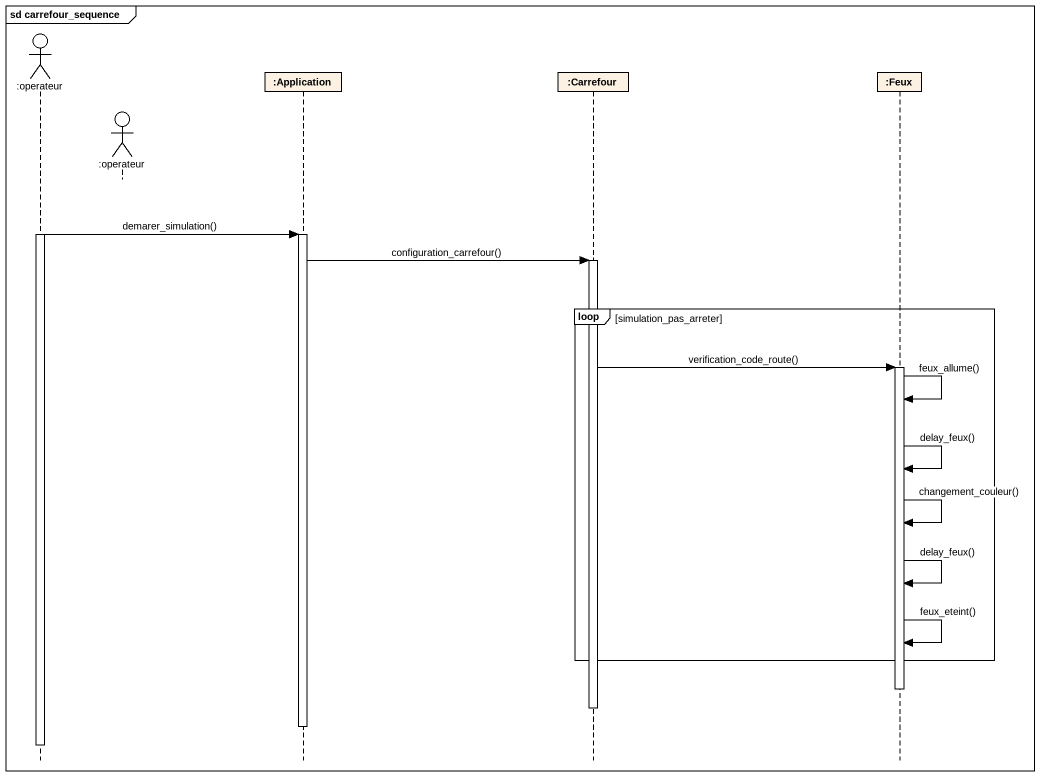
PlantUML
@startuml
mainframe sd carrefour_sequence
hide footbox
actor ":operateur" as operateur
actor ":operateur" as operateur_2
participant ":Application" as Application
participant ":Carrefour" as Carrefour
participant ":Feux" as Feux

activate operateur
operateur -> Application : demarer_simulation()
activate Application
Application -> Carrefour : configuration_carrefour()
activate Carrefour
loop simulation_pas_arreter
  Carrefour -> Feux : verification_code_route()
  activate Feux
  Feux -> Feux : feux_allume()
  Feux -> Feux : delay_feux()
  Feux -> Feux : changement_couleur()
  Feux -> Feux : delay_feux()
  Feux -> Feux : feux_eteint()
end
deactivate Feux
deactivate Carrefour
deactivate Application
deactivate operateur
@enduml
